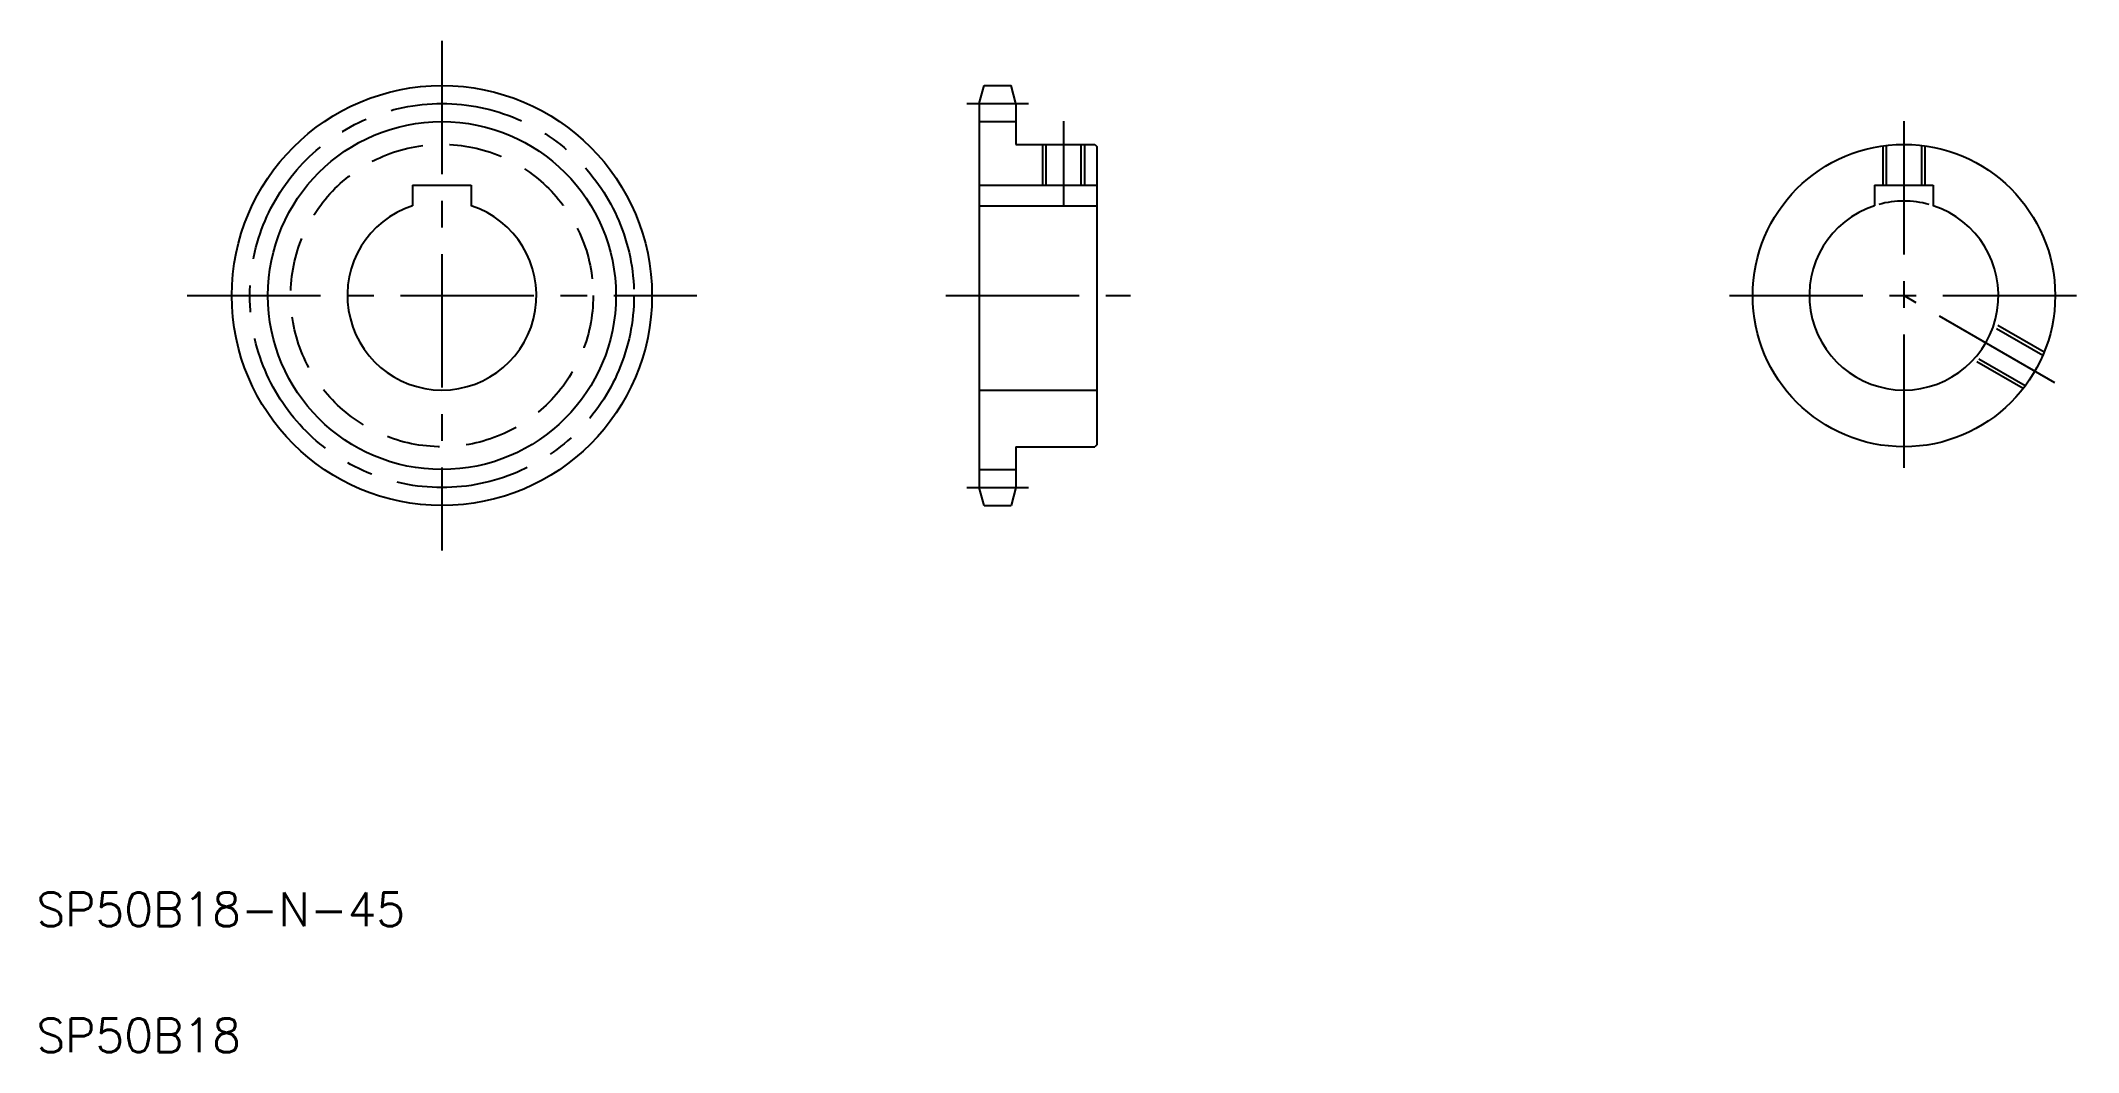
# Model space of a CAD drawing. Extents: x 21 to 506, y 20 to 261.
import ezdxf

# ---------------------------------------------------------------- set-up
doc = ezdxf.new("R2010")
doc.units = 0
doc.linetypes.add('CENTER', pattern=[50.8, 31.75, -6.35, 6.35, -6.35])
doc.linetypes.add('DASHED', pattern=[19.05, 12.7, -6.35])
doc.layers.get('0').update_dxf_attribs({"linetype": 'CONTINUOUS'})
doc.layers.add('CENTER', color=1, linetype='CENTER')
doc.styles.get("Standard").update_dxf_attribs({"font": 'txt', "bigfont": 'BIGFONT'})

msp = doc.modelspace()

# ---------------------------------------------------------------- linework, layer by layer
at = {"color": 7, "linetype": 'CONTINUOUS'}
for p, q in [((244.46, 245.87), (245.61, 250.16)), ((245.61, 250.16), (252.01, 250.16)), ((253.16, 245.87), (252.01, 250.16)), ((244.46, 245.87), (244.46, 154.45)), ((253.16, 245.87), (253.16, 236.16)), ((244.46, 241.58), (253.16, 241.58)), ((253.16, 236.16), (271.96, 236.16)), ((260.26, 236.16), (260.26, 226.46)), ((268.66, 236.16), (268.66, 226.46)), ((271.96, 236.16), (272.46, 235.66)), ((272.46, 235.66), (272.46, 164.66)), ((109.53, 226.46), (123.53, 226.46)), ((109.53, 226.46), (109.53, 221.54)), ((123.53, 226.46), (123.53, 221.54)), ((244.46, 226.46), (272.46, 226.46)), ((457.56, 226.46), (471.56, 226.46)), ((457.56, 226.46), (457.56, 221.54)), ((471.56, 226.46), (471.56, 221.54)), ((244.46, 221.54), (272.46, 221.54)), ((244.46, 177.66), (272.46, 177.66)), ((253.16, 164.16), (253.16, 154.45)), ((253.16, 164.16), (271.96, 164.16)), ((253.16, 161.73), (253.16, 161.73)), ((272.46, 164.66), (271.96, 164.16)), ((244.46, 158.74), (253.16, 158.74)), ((253.16, 159.3), (253.16, 159.3)), ((245.61, 150.16), (244.46, 154.45)), ((253.16, 154.45), (252.01, 150.16)), ((245.61, 150.16), (252.01, 150.16))]:
    msp.add_line(p, q, dxfattribs=at)
at = {"color": 3, "linetype": 'CONTINUOUS'}
for p, q in [((259.46, 236.16), (259.46, 226.46)), ((269.46, 236.16), (269.46, 226.46))]:
    msp.add_line(p, q, dxfattribs=at)
at = {"color": 3, "linetype": 'DASHED'}
for p, q in [((459.56, 235.81), (459.56, 226.46)), ((460.36, 235.91), (460.36, 226.46)), ((468.76, 235.91), (468.76, 226.46)), ((469.56, 235.81), (469.56, 226.46)), ((497.62, 185.92), (485.84, 192.73)), ((497.94, 186.66), (486.06, 193.52)), ((492.94, 178), (481.06, 184.86)), ((493.42, 178.65), (481.64, 185.45))]:
    msp.add_line(p, q, dxfattribs=at)
at = {"color": 7, "linetype": 'CONTINUOUS'}
for centre, radius in [((116.53, 200.16), 50), ((464.56, 200.16), 36)]:
    msp.add_circle(centre, radius, dxfattribs=at)
at = {"color": 3, "linetype": 'CONTINUOUS'}
msp.add_circle((116.53, 200.16), 41.42, dxfattribs=at)
at = {"color": 3, "linetype": 'DASHED'}
msp.add_circle((116.53, 200.16), 36, dxfattribs=at)
at = {"color": 7, "linetype": 'CONTINUOUS'}
for centre in [(116.53, 200.16), (464.56, 200.16)]:
    msp.add_arc(centre, 22.5, 108.1262, 71.8738, dxfattribs=at)
at = {"color": 3, "linetype": 'CONTINUOUS'}
msp.add_arc((464.56, 200.16), 22.5, 74.534, 105.466, dxfattribs=at)
at = {"layer": 'CENTER', "color": 1, "linetype": 'CENTER'}
for p, q in [((116.53, 260.83), (116.53, 139.49)), ((241.46, 245.87), (256.16, 245.87)), ((264.46, 241.66), (264.46, 221.46)), ((464.56, 241.66), (464.56, 158.66)), ((55.85, 200.16), (177.2, 200.16)), ((236.46, 200.16), (280.46, 200.16)), ((423.06, 200.16), (506.06, 200.16)), ((500.5, 179.41), (464.56, 200.16)), ((241.46, 154.45), (256.16, 154.45))]:
    msp.add_line(p, q, dxfattribs=at)
msp.add_circle((116.53, 200.16), 45.71, dxfattribs=at)

# ---------------------------------------------------------------- texts
at = {"color": 7, "linetype": 'CONTINUOUS'}
for s, p in [('SP50B18-N-45', (20, 50)), ('SP50B18', (20, 20))]:
    msp.add_text(s, height=8, dxfattribs=at).set_placement(p)

doc.saveas('drawing.dxf')
